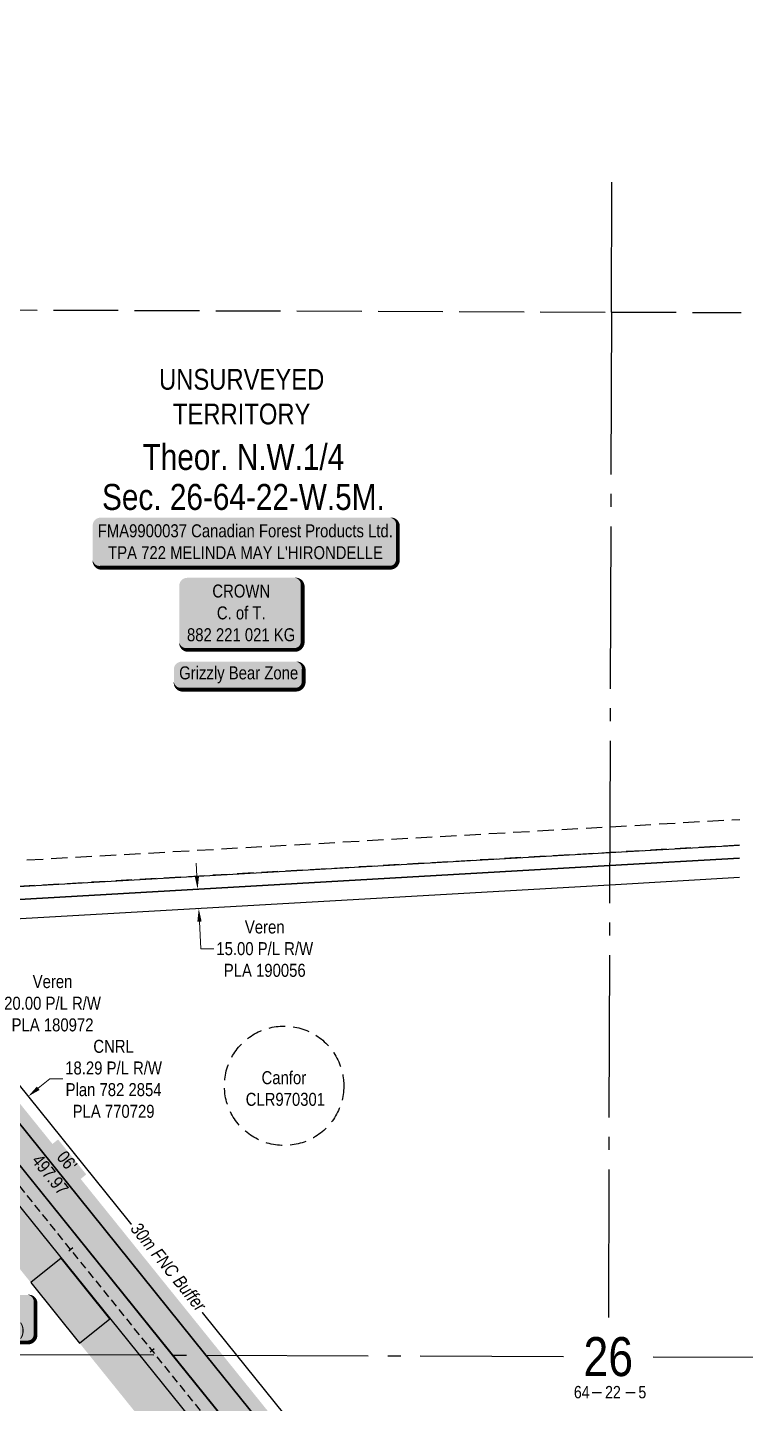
# Model space of a CAD drawing. Extents: x 481557 to 490744, y 6043801 to 6052728.
# Drawn here: x 485665 to 486218, y 6046608 to 6047667 of the extents above; entities that cross this region are included whole.
import ezdxf
from ezdxf.enums import TextEntityAlignment as Align

# ---------------------------------------------------------------- set-up
doc = ezdxf.new("R2010")
doc.units = 0
doc.header["$LTSCALE"] = 5
doc.header["$PDSIZE"] = 5
for name, pattern in [('foc-ACCESSROAD', [3.75, 2.5, -1.25]), ('foc-QUARTERLINE', [33, 25, -3, 2, -3]), ('foc-TIELINE', [1.875, 1.25, -0.625]), ('foc-UNSURVEYED', [12.5, 10, -2.5])]:
    doc.linetypes.add(name, pattern=pattern)
doc.layers.get('Defpoints').update_dxf_attribs({"color": 9})
for name, color, linetype in [('10', 1, 'Continuous'), ('9', 3, 'Continuous'), ('AS-OWNER', 7, 'Continuous'), ('AS-SURFACE IMPACT', 7, 'Continuous'), ('C-AR', 13, 'foc-ACCESSROAD'), ('C-RW', 13, 'Continuous'), ('C-SYMBOL', 7, 'Continuous'), ('F-RW', 190, 'Continuous'), ('F-WS', 190, 'foc-ACCESSROAD'), ('L-BD', 7, 'Continuous'), ('L-QSEC', 8, 'foc-QUARTERLINE'), ('L-SECLBL', 7, 'Continuous'), ('L-UNS-T', 3, 'Continuous'), ('L-USEC', 7, 'foc-UNSURVEYED'), ('P-BUFFER-H 30m', 51, 'Continuous'), ('P-BUFFER-T', 40, 'Continuous'), ('P-PROPOSED', 10, 'Continuous'), ('P-PROPOSED-H', 21, 'Continuous'), ('P-TEMP-BLOCKS', 250, 'Continuous'), ('P-TEMP-H', 41, 'Continuous'), ('P-TEMP_LOG DECK', 46, 'Continuous'), ('T-TIE', 201, 'foc-TIELINE')]:
    doc.layers.add(name, color=color, linetype=linetype)
doc.layers.add('C-AR-T', color=13, linetype='Continuous', lineweight=9)
doc.layers.add('F-RW-T', color=190, linetype='Continuous', lineweight=9)
doc.styles.add('175L', font='ARIALN.TTF', dxfattribs={"height": 20})
doc.styles.add('80', font='ARIALN.TTF', dxfattribs={"height": 10})
doc.styles.add('80CG', font='ARIALN.TTF', dxfattribs={"height": 10})
doc.styles.add('80L', font='ARIALN.TTF', dxfattribs={"height": 10})
doc.styles.add('80LS', font='ARIALNI.TTF', dxfattribs={"height": 10})
doc.styles.add('BOLD', font='ARIALNB.TTF')
doc.styles.add('SIMPLEX', font='ARIALN.TTF')
doc.dimstyles.new('Compass 5 000', dxfattribs={"dimscale": 5, "dimtxt": 9, "dimasz": 2, "dimexe": 0.2, "dimexo": 0.0625, "dimgap": 0.5, "dimtad": 0, "dimtih": 1, "dimtoh": 1, "dimzin": 0, "dimdsep": 46, "dimtxsty": '80CG', "dimcen": 0.1, "dimse1": 1, "dimse2": 1, "dimclrd": 256, "dimclrt": 256, "dimaunit": 1, "dimadec": 4, "dimazin": 0, "dimtfac": 0.06, "dimtofl": 0, "dimtmove": 0, "dimatfit": 1, "dimfxl": 0.2, "dimtolj": 1, "dimtzin": 0, "dimlwd": -1, "dimarcsym": 0})

# ---------------------------------------------------------------- blocks, each defined once
blk = doc.blocks.new('L-SECLBL')
at = {"layer": '9', "color": 7}
for p, q in [((-5.1, -27.8), (-12.3, -27.8)), ((20.7, -27.8), (13.5, -27.8))]:
    blk.add_line(p, q, dxfattribs=at)
at = {"layer": '10', "color": 2, "style": 'SIMPLEX'}
blk.add_attdef('SEC', text='', height=30, dxfattribs=at).set_placement((0, 0), align=Align.MIDDLE)
at = {"layer": '10', "color": 5, "style": '80L'}
blk.add_attdef('TWP', text='', height=9.5, dxfattribs=at).set_placement((-14.4, -27.4), align=Align.MIDDLE_RIGHT)
blk.add_attdef('RGE', text='', height=9.5, dxfattribs=at).set_placement((3.6, -27.4), align=Align.MIDDLE_CENTER)
blk.add_attdef('MER', text='', height=9.5, dxfattribs=at).set_placement((23.2, -27.4), align=Align.MIDDLE_LEFT)
blk = doc.blocks.new('*U75')
h = blk.add_hatch(color=255)
edge = h.paths.add_edge_path()
edge.add_line((-111.5, -20), (111.5, -20))
edge.add_arc((111.5, -14), 6, 270, 360)
edge.add_line((117.5, -14), (117.5, 12.5))
edge.add_arc((111.5, 12.5), 6, 0, 90)
edge.add_line((111.5, 18.5), (-111.5, 18.5))
edge.add_arc((-111.5, 12.5), 6, 90, 180)
edge.add_line((-117.5, 12.5), (-117.5, -14))
edge.add_arc((-111.5, -14), 6, 180, 270)
at = {"color": 44, "flags": 128}
blk.add_lwpolyline([(-111.5, -20, 3, 3, 0), (111.5, -20, 3, 3, 0.414214), (117.5, -14, 3, 3, 0), (117.5, 12.5, 3, 0, 0.414214), (111.5, 18.5, 0, 0, 0), (-111.5, 18.5, 0, 0, 0.414214), (-117.5, 12.5, 0, 0, 0), (-117.5, -14, 0, 3, 0.414214)], format="xyseb", close=True, dxfattribs=at)
at = {"color": 44, "style": '80'}
blk.add_attdef('ENTER_TEXT_001', (-36, -5), '', height=10, dxfattribs=at)
blk = doc.blocks.new('*U37')
h = blk.add_hatch(color=255)
edge = h.paths.add_edge_path()
edge.add_line((-41.5, -28.5), (41.5, -28.5))
edge.add_arc((41.5, -22.5), 6, 270, 360)
edge.add_line((47.5, -22.5), (47.5, 21))
edge.add_arc((41.5, 21), 6, 0, 90)
edge.add_line((41.5, 27), (-41.5, 27))
edge.add_arc((-41.5, 21), 6, 90, 180)
edge.add_line((-47.5, 21), (-47.5, -22.5))
edge.add_arc((-41.5, -22.5), 6, 180, 270)
at = {"color": 14, "flags": 128}
blk.add_lwpolyline([(-41.5, -28.5, 3, 3, 0), (41.5, -28.5, 3, 3, 0.414214), (47.5, -22.5, 3, 3, 0), (47.5, 21, 3, 0, 0.414214), (41.5, 27, 0, 0, 0), (-41.5, 27, 0, 0, 0.414214), (-47.5, 21, 0, 0, 0), (-47.5, -22.5, 0, 3, 0.414214)], format="xyseb", close=True, dxfattribs=at)
at = {"color": 14, "style": '80'}
blk.add_attdef('ENTER_TEXT_001', (-26.8, -4.9), '', height=10, dxfattribs=at)
blk = doc.blocks.new('*D61')
at = {"layer": 'C-AR-T', "transparency": 16777216}
for p, q in [((485612.2, 6046897.4), (485635.2, 6046915.9)), ((485635.2, 6046915.9), (485645.2, 6046915.9)), ((485581, 6046872.2), (485573.2, 6046865.9))]:
    blk.add_line(p, q, dxfattribs=at)
for points in [[(485611.2, 6046898.7), (485613.3, 6046896.1), (485604.4, 6046891.1)], [(485579.9, 6046873.5), (485582, 6046870.9), (485588.8, 6046878.5)]]:
    blk.add_solid(points, dxfattribs=at)
at = {"layer": 'Defpoints', "color": 0, "transparency": 16777216}
for p in [(485441.6, 6047093.1), (485425.9, 6047080.4), (485588.8, 6046878.5)]:
    blk.add_point(p, dxfattribs=at)
at = {"layer": 'C-AR-T', "transparency": 16777216, "insert": (485684.7, 6046915.9), "char_height": 10, "attachment_point": 5, "style": '80CG'}
blk.add_mtext('\\A1;Veren\\P20.00 P/L R/W\\PPLA 180972', dxfattribs=at)
blk = doc.blocks.new('*D68')
at = {"layer": 'Defpoints', "color": 0, "transparency": 16777216}
for p in [(485481.3, 6047072.9), (485467.1, 6047061.4), (485665.9, 6046844.2)]:
    blk.add_point(p, dxfattribs=at)
at = {"layer": 'F-RW-T', "transparency": 16777216}
for p, q in [((485673.7, 6046850.5), (485682.6, 6046857.7)), ((485682.6, 6046857.7), (485692.6, 6046857.7)), ((485643.9, 6046826.4), (485636.1, 6046820.2))]:
    blk.add_line(p, q, dxfattribs=at)
for points in [[(485672.6, 6046851.8), (485674.7, 6046849.2), (485665.9, 6046844.2)], [(485642.8, 6046827.7), (485644.9, 6046825.1), (485651.6, 6046832.7)]]:
    blk.add_solid(points, dxfattribs=at)
at = {"layer": 'F-RW-T', "transparency": 16777216, "insert": (485731.7, 6046857.7), "char_height": 10, "attachment_point": 5, "style": '80CG'}
blk.add_mtext('\\A1;CNRL\\P18.29 P/L R/W\\PPlan 782 2854\\PPLA 770729', dxfattribs=at)
blk = doc.blocks.new('*D74')
at = {"layer": 'C-AR-T', "transparency": 16777216}
for p, q in [((485795.8, 6047013.7), (485795.3, 6047023.7)), ((485797.8, 6046978.8), (485799, 6046957.9)), ((485799, 6046957.9), (485809, 6046957.9))]:
    blk.add_line(p, q, dxfattribs=at)
for points in [[(485797.5, 6047013.8), (485794.2, 6047013.6), (485796.4, 6047003.7)], [(485799.5, 6046978.9), (485796.2, 6046978.7), (485797.3, 6046988.8)]]:
    blk.add_solid(points, dxfattribs=at)
at = {"layer": 'Defpoints', "color": 0, "transparency": 16777216}
for p in [(485796.3, 6047003.7), (485797.1, 6046988.7), (485797.3, 6046988.8)]:
    blk.add_point(p, dxfattribs=at)
at = {"layer": 'C-AR-T', "transparency": 16777216, "insert": (485848.1, 6046957.9), "char_height": 10, "attachment_point": 5, "style": '80CG'}
blk.add_mtext('\\A1;Veren\\P15.00 P/L R/W\\PPLA 190056', dxfattribs=at)
blk = doc.blocks.new('*U87')
h = blk.add_hatch(color=191)
edge = h.paths.add_edge_path()
edge.add_line((-24, -18.2), (24, -18.2))
edge.add_arc((24, -12.2), 6, 270, 360)
edge.add_line((30, -12.2), (30, 12.5))
edge.add_arc((24, 12.5), 6, 0, 90)
edge.add_line((24, 18.5), (-24, 18.5))
edge.add_arc((-24, 12.5), 6, 90, 180)
edge.add_line((-30, 12.5), (-30, -12.2))
edge.add_arc((-24, -12.2), 6, 180, 270)
at = {"color": 250, "flags": 128}
blk.add_lwpolyline([(-24, -18.2, 3, 3, 0), (24, -18.2, 3, 3, 0.414214), (30, -12.2, 3, 3, 0), (30, 12.5, 3, 0, 0.414214), (24, 18.5, 0, 0, 0), (-24, 18.5, 0, 0, 0.414214), (-30, 12.5, 0, 0, 0), (-30, -12.2, 0, 3, 0.414214)], format="xyseb", close=True, dxfattribs=at)
at = {"flags": 128}
blk.add_lwpolyline([(-19.7, 12.4, 0, 7.5, 0), (0, 0, 0, 0, 0)], format="xyseb", dxfattribs=at)
at = {"color": 250}
for tag, p, height, style in [('TEMP_AREA_W1_001', (-9.2, 2.2), 12, 'BOLD'), ('ENTER_TEXT_001', (-30.7, -12.5), 9, '80')]:
    blk.add_attdef(tag, p, '', height=height, dxfattribs=dict(at, style=style))
blk = doc.blocks.new('*U175')
h = blk.add_hatch(color=255)
edge = h.paths.add_edge_path()
edge.add_line((-44, -11.5), (44, -11.5))
edge.add_arc((44, -5.5), 6, 270, 360)
edge.add_line((50, -5.5), (50, 4))
edge.add_arc((44, 4), 6, 0, 90)
edge.add_line((44, 10), (-44, 10))
edge.add_arc((-44, 4), 6, 90, 180)
edge.add_line((-50, 4), (-50, -5.5))
edge.add_arc((-44, -5.5), 6, 180, 270)
at = {"color": 131, "flags": 128}
blk.add_lwpolyline([(-44, -11.5, 3, 3, 0), (44, -11.5, 3, 3, 0.414214), (50, -5.5, 3, 3, 0), (50, 4, 3, 0, 0.414214), (44, 10, 0, 0, 0), (-44, 10, 0, 0, 0.414214), (-50, 4, 0, 0, 0), (-50, -5.5, 0, 3, 0.414214)], format="xyseb", close=True, dxfattribs=at)
at = {"color": 131, "style": '80'}
blk.add_attdef('ENTER_TEXT_001', (-36, -5), '', height=10, dxfattribs=at)

msp = doc.modelspace()

# ---------------------------------------------------------------- hatches: boundary and pattern name
at = {"layer": 'P-BUFFER-H 30m'}
h = msp.add_hatch(color=256, dxfattribs=at)
h.dxf.hatch_style = 1
edge = h.paths.add_edge_path()
edge.add_line((484340.381, 6048613.97), (484003.208, 6048912.075))
edge.add_line((484003.208, 6048912.075), (483912.878, 6049036.152))
edge.add_arc((483888.624, 6049018.495), 30, 36.05524, 126.05524)
edge.add_line((483870.967, 6049042.749), (483823.881, 6049008.469))
edge.add_line((483823.881, 6049008.469), (483769.927, 6049082.579))
edge.add_arc((483745.674, 6049064.922), 30, 36.05524, 74.636786)
edge.add_arc((483723.651, 6049095.172), 30, 357.473695, 396.05524)
edge.add_line((483747.905, 6049112.829), (483721.023, 6049149.754))
edge.add_arc((483696.77, 6049132.097), 30, 36.05524, 90.111212)
edge.add_line((483696.711, 6049162.097), (483696.751, 6049173.225))
edge.add_arc((483666.751, 6049173.33), 30, 359.797904, 396.05524)
edge.add_line((483691.004, 6049190.987), (483344.157, 6049667.416))
edge.add_arc((483319.903, 6049649.759), 30, 36.05524, 50.961766)
edge.add_line((483338.798, 6049673.061), (483192.043, 6049792.063))
edge.add_line((483192.043, 6049792.063), (483068.853, 6049891.956))
edge.add_line((483068.853, 6049891.956), (483068.906, 6049973.808))
edge.add_arc((483038.906, 6049973.827), 30, 359.962988, 377.004049)
edge.add_line((483067.595, 6049982.6), (483024.782, 6050122.599))
edge.add_arc((482996.093, 6050113.826), 30, 17.004049, 69.763828)
edge.add_line((483006.47, 6050141.974), (483015.33, 6050158.643))
edge.add_arc((482988.84, 6050172.723), 30, 332.008161, 353.661808)
edge.add_line((483018.656, 6050169.411), (483037.528, 6050339.308))
edge.add_line((483037.528, 6050339.308), (483126.42, 6050329.434))
edge.add_arc((483129.732, 6050359.251), 30, 263.661808, 353.661808)
edge.add_line((483159.548, 6050355.939), (483161.755, 6050375.806))
edge.add_arc((483131.939, 6050379.118), 30, 353.661808, 443.661808)
edge.add_line((483135.25, 6050408.934), (482996.674, 6050424.327))
edge.add_arc((482993.362, 6050394.51), 30, 83.661808, 173.661808)
edge.add_line((482963.546, 6050397.822), (482954.388, 6050315.372))
edge.add_line((482954.388, 6050315.372), (482908.511, 6050113.203))
edge.add_arc((482937.767, 6050106.564), 30, 167.214757, 257.214757)
edge.add_line((482931.128, 6050077.308), (482956.766, 6050071.49))
edge.add_line((482956.766, 6050071.49), (482988.912, 6049966.37))
edge.add_line((482988.912, 6049966.37), (482988.848, 6049868.165))
edge.add_arc((483018.848, 6049868.146), 30, 179.962988, 230.961766)
edge.add_line((482999.953, 6049844.844), (483141.663, 6049729.933))
edge.add_line((483141.663, 6049729.933), (483283.338, 6049615.05))
edge.add_line((483283.338, 6049615.05), (483642.378, 6049121.874))
edge.add_arc((483666.632, 6049139.531), 30, 216.05524, 270.111212)
edge.add_line((483666.69, 6049109.531), (483666.651, 6049098.403))
edge.add_arc((483696.65, 6049098.298), 30, 179.797904, 217.303869)
edge.add_line((483672.787, 6049080.116), (483675.185, 6049076.97))
edge.add_arc((483699.048, 6049095.151), 30, 217.303869, 254.249544)
edge.add_arc((483720.878, 6049065.019), 30, 177.595482, 216.05524)
edge.add_line((483696.624, 6049047.362), (483762.131, 6048957.382))
edge.add_line((483762.131, 6048957.382), (483689.322, 6048904.388))
edge.add_arc((483706.976, 6048880.133), 30, 126.048728, 216.048728)
edge.add_line((483682.721, 6048862.478), (483688.606, 6048854.393))
edge.add_arc((483712.861, 6048872.048), 30, 216.048728, 306.048728)
edge.add_line((483730.515, 6048847.792), (483811.244, 6048906.55))
edge.add_arc((483793.59, 6048930.806), 30, 306.048728, 312.387022)
edge.add_arc((483812.889, 6048938.633), 30, 271.76727, 306.05524)
edge.add_line((483830.546, 6048914.379), (483877.632, 6048948.659))
edge.add_line((483877.632, 6048948.659), (483941.753, 6048860.583))
edge.add_arc((483966.007, 6048878.24), 30, 216.05524, 228.519101)
edge.add_line((483946.136, 6048855.765), (484284.245, 6048556.832))
edge.add_line((484284.245, 6048556.832), (485176.199, 6047451.079))
edge.add_line((485176.199, 6047451.079), (485115.331, 6047401.981))
edge.add_arc((485134.167, 6047378.631), 30, 128.89134, 162.898988)
edge.add_arc((485121.912, 6047362.344), 30, 123.182874, 128.14601)
edge.add_line((485103.382, 6047385.938), (485024.739, 6047324.171))
edge.add_arc((485043.269, 6047300.578), 30, 128.14601, 218.14601)
edge.add_line((485019.675, 6047282.048), (485025.852, 6047274.183))
edge.add_arc((485049.445, 6047292.713), 30, 218.14601, 308.14601)
edge.add_line((485067.975, 6047269.12), (485138.977, 6047324.885))
edge.add_line((485138.977, 6047324.885), (485407.647, 6046991.815))
edge.add_arc((485430.997, 6047010.651), 30, 218.89134, 247.615614)
edge.add_line((485419.573, 6046982.911), (485422.084, 6046981.877))
edge.add_line((485422.084, 6046981.877), (485493.919, 6046892.816))
edge.add_arc((485517.27, 6046911.651), 30, 218.889225, 255.640835)
edge.add_line((485509.83, 6046882.588), (485524.425, 6046878.852))
edge.add_line((485524.425, 6046878.852), (486832.586, 6045257.03))
edge.add_line((486832.586, 6045257.03), (487266.202, 6044719.512))
edge.add_line((487266.202, 6044719.512), (487219.98, 6044719.388))
edge.add_arc((487220.061, 6044689.388), 30, 90.15427, 180.15427)
edge.add_line((487190.061, 6044689.307), (487190.088, 6044679.312))
edge.add_arc((487220.088, 6044679.393), 30, 180.15427, 270.15427)
edge.add_line((487220.168, 6044649.393), (487324.124, 6044649.673))
edge.add_arc((487324.044, 6044679.673), 30, 270.15427, 270.616912)
edge.add_arc((487340.88, 6044674.721), 30, 236.602714, 270.15427)
edge.add_line((487340.961, 6044644.721), (487521.159, 6044645.206))
edge.add_arc((487521.079, 6044675.206), 30, 270.15427, 360.15427)
edge.add_line((487551.078, 6044675.287), (487551.025, 6044695.276))
edge.add_arc((487521.025, 6044695.196), 30, 0.15427, 90.15427)
edge.add_line((487520.944, 6044725.195), (487364.729, 6044724.775))
edge.add_line((487364.729, 6044724.775), (486894.845, 6045307.251))
edge.add_line((486894.845, 6045307.251), (485576.26, 6046941.996))
edge.add_arc((485552.909, 6046923.162), 30, 38.889638, 75.640835)
edge.add_line((485560.349, 6046952.224), (485545.755, 6046955.96))
edge.add_line((485545.755, 6046955.96), (485476.308, 6047042.059))
edge.add_arc((485452.958, 6047023.225), 30, 38.889225, 67.615614)
edge.add_line((485464.382, 6047050.964), (485461.869, 6047051.999))
edge.add_line((485461.869, 6047051.999), (485204.461, 6047371.107))
edge.add_line((485204.461, 6047371.107), (485265.329, 6047420.206))
edge.add_arc((485246.493, 6047443.556), 30, 308.89134, 398.89134)
edge.add_line((485269.843, 6047462.392), (484486.955, 6048432.936))
edge.add_line((484486.955, 6048432.936), (484492.388, 6048439.076))
edge.add_arc((484469.921, 6048458.956), 30, 318.496338, 408.424467)
edge.add_line((484489.829, 6048481.398), (484342.29, 6048612.277))
edge.add_line((484342.29, 6048612.277), (484340.381, 6048613.97))
at = {"layer": 'P-PROPOSED-H'}
h = msp.add_hatch(color=256, dxfattribs=at)
h.dxf.hatch_style = 1
h.paths.add_polyline_path([(483720.878, 6049065.019), (483812.889, 6048938.633), (483884.229, 6048990.57), (483966.007, 6048878.24), (484306.009, 6048577.634), (485218.384, 6047446.565), (485134.167, 6047378.631), (485430.997, 6047010.651), (485440.612, 6047006.691), (485517.27, 6046911.651), (485541.519, 6046905.443), (486855.937, 6045275.864), (487340.88, 6044674.721), (487521.079, 6044675.206), (487521.025, 6044695.196), (487350.416, 6044694.736), (486871.495, 6045288.415), (485552.909, 6046923.162), (485528.66, 6046929.369), (485452.958, 6047023.225), (485443.342, 6047027.185), (485162.276, 6047375.622), (485246.493, 6047443.556), (484320.51, 6048591.495), (483980.883, 6048891.77), (483888.624, 6049018.495), (483817.284, 6048966.559), (483745.674, 6049064.922)])
at = {"layer": 'P-TEMP-H'}
h = msp.add_hatch(color=256, dxfattribs=at)
h.dxf.hatch_style = 1
h.paths.add_polyline_path([(485728.922, 6046673.002), (485691.276, 6046719.681), (485667.936, 6046700.858), (485705.582, 6046654.179)])

# ---------------------------------------------------------------- linework, layer by layer
at = {"layer": 'C-AR', "flags": 128}
for points in [[(484383.764, 6046948.84), (484483.734, 6046953.746), (484722.857, 6046965.48), (485288.812, 6047002.033), (485318.978, 6047003.981), (485461.019, 6047013.096), (485479.192, 6047014.329), (485503.809, 6047015.918), (485526.133, 6047017.36), (485538.34, 6047018.149), (485393.362, 6047197.808), (485319.88, 6047288.874), (485289.839, 6047326.104), (485188.828, 6047451.277), (485175.347, 6047467.983), (485160.469, 6047486.417), (484564.638, 6048224.803), (484538.413, 6048257.685), (484488.312, 6048319.796), (484293.806, 6048560.923), (484124.589, 6048626.449), (483805.539, 6049064.587), (483830.323, 6049064.504), (484137.333, 6048642.696), (484306.009, 6048577.634), (484563.886, 6048257.586), (484580.205, 6048237.364), (485289.939, 6047357.825), (485319.981, 6047320.581), (485562.7, 6047019.67), (485592.782, 6047021.665), (485633.013, 6047024.264), (485652.719, 6047025.537), (485792.328, 6047033.482), (486113.878, 6047051.796), (486213.843, 6047057.488)], [(486213.784, 6047037.662), (486113.819, 6047031.941), (485653.936, 6047005.571), (485553.714, 6046999.097), (485541.507, 6046998.309), (485519.161, 6046996.865), (485494.751, 6046995.289), (485476.319, 6046994.093), (485318.915, 6046983.932), (485288.749, 6046981.984), (484776.221, 6046948.88), (484761.25, 6046947.914), (484723.992, 6046945.509), (484483.668, 6046933.715), (484383.698, 6046928.809)]]:
    msp.add_lwpolyline(points, dxfattribs=at)
at = {"layer": 'C-RW', "flags": 128}
for points in [[(484833.716, 6047429.441), (485032.482, 6047451.869), (485050.865, 6047453.948), (485070.728, 6047456.19), (485142.205, 6047464.259), (485152.587, 6047451.45), (485152.587, 6047451.45), (485289.845, 6047281.284), (485319.738, 6047244.108), (485503.903, 6047015.906), (485506.501, 6047012.685), (485519.161, 6046996.865), (485521.75, 6046993.579), (485526.812, 6046987.379), (485546.476, 6046963), (485555.83, 6046951.328), (485568.288, 6046935.958), (485802.83, 6046645.059), (486111.665, 6046262.286), (486445.186, 6045848.788)], [(486395.099, 6045879.024), (486111.423, 6046230.794), (485865.39, 6046535.736), (485777.063, 6046645.151), (485552.909, 6046923.162), (485540.371, 6046938.815), (485530.959, 6046950.484), (485502.445, 6046985.802), (485494.784, 6046995.291), (485479.402, 6047014.342), (485458.901, 6047039.735), (485319.638, 6047212.49), (485289.597, 6047249.737), (485133.827, 6047442.869), (485073.177, 6047435.996), (485053.313, 6047433.754), (484838.552, 6047409.869)], [(486213.709, 6047012.632), (486113.744, 6047006.9), (485655.51, 6046980.625), (485586.658, 6046976.177), (485570.12, 6046962.849), (485555.83, 6046951.328), (485540.371, 6046938.815), (485528.66, 6046929.369), (485483.888, 6046984.573), (485476.32, 6046994.06), (485461.021, 6047013.002), (485447.232, 6047030.323), (485458.901, 6047039.735), (485479.402, 6047014.342), (485494.784, 6046995.291), (485502.445, 6046985.802), (485530.959, 6046950.484), (485546.476, 6046963), (485560.656, 6046974.477), (485580.942, 6046990.842), (485654.597, 6046995.599), (486113.789, 6047021.93), (486213.754, 6047027.66)]]:
    msp.add_lwpolyline(points, dxfattribs=at)
at = {"layer": 'F-RW', "flags": 128}
for points in [[(486445.186, 6045848.788), (486111.665, 6046262.286), (485802.83, 6046645.059), (485568.288, 6046935.958), (485555.83, 6046951.328), (485546.476, 6046963), (485526.812, 6046987.379), (485521.75, 6046993.579), (485519.161, 6046996.865), (485506.352, 6047012.652), (485503.754, 6047015.873), (485319.738, 6047244.108), (485289.697, 6047281.251), (485152.439, 6047451.417), (485142.055, 6047464.225), (485127.174, 6047482.662), (485058.254, 6047568.205), (484501.979, 6048257.818)], [(486213.754, 6047027.659), (486113.789, 6047021.93), (485654.597, 6046995.599), (485580.942, 6046990.842), (485549.15, 6046988.742), (485541.382, 6046998.341), (485526.045, 6047017.354), (485319.83, 6047273.026), (485289.789, 6047310.256), (485175.993, 6047451.331), (485163.612, 6047466.681), (485148.701, 6047485.093), (484525.534, 6048257.732)], [(484525.534, 6048257.732), (485148.701, 6047485.093), (485163.612, 6047466.681), (485175.993, 6047451.331), (485289.789, 6047310.256), (485319.83, 6047273.027), (485526.045, 6047017.354), (485549.15, 6046988.742), (485560.656, 6046974.477), (485570.053, 6046962.795), (485582.432, 6046947.593), (485826.395, 6046644.976), (486111.604, 6046291.291), (486468.672, 6045848.704)], [(484564.638, 6048224.803), (485160.469, 6047486.417), (485175.347, 6047467.983), (485188.828, 6047451.277), (485289.839, 6047326.104), (485319.881, 6047288.874), (485393.362, 6047197.808), (485538.34, 6047018.149), (485540.983, 6047014.873), (485553.714, 6046999.097), (485653.936, 6047005.571), (486113.819, 6047031.941), (486213.784, 6047037.658)]]:
    msp.add_lwpolyline(points, dxfattribs=at)
at = {"layer": 'F-WS', "flags": 128}
msp.add_lwpolyline([(485908.955, 6046853.703), (485908.973, 6046852.099), (485908.934, 6046850.496), (485908.84, 6046848.895), (485908.69, 6046847.298), (485908.484, 6046845.707), (485908.223, 6046844.124), (485907.907, 6046842.551), (485907.535, 6046840.99), (485907.11, 6046839.444), (485906.632, 6046837.913), (485906.1, 6046836.4), (485905.515, 6046834.906), (485904.879, 6046833.433), (485904.191, 6046831.984), (485903.454, 6046830.559), (485902.667, 6046829.161), (485901.832, 6046827.792), (485900.95, 6046826.452), (485900.021, 6046825.144), (485899.047, 6046823.869), (485898.03, 6046822.629), (485896.97, 6046821.425), (485895.868, 6046820.259), (485894.727, 6046819.133), (485893.546, 6046818.046), (485892.329, 6046817.001), (485891.076, 6046816), (485889.789, 6046815.043), (485888.469, 6046814.131), (485887.118, 6046813.266), (485885.738, 6046812.449), (485884.33, 6046811.68), (485882.895, 6046810.961), (485881.438, 6046810.293), (485879.957, 6046809.676), (485878.456, 6046809.11), (485876.935, 6046808.598), (485875.398, 6046808.139), (485873.846, 6046807.733), (485872.281, 6046807.383), (485870.704, 6046807.087), (485869.119, 6046806.847), (485867.525, 6046806.661), (485865.926, 6046806.532), (485864.324, 6046806.458), (485862.72, 6046806.441), (485861.116, 6046806.479), (485859.515, 6046806.573), (485857.918, 6046806.723), (485856.327, 6046806.929), (485854.744, 6046807.19), (485853.172, 6046807.506), (485851.611, 6046807.877), (485850.064, 6046808.303), (485848.533, 6046808.781), (485847.02, 6046809.314), (485845.526, 6046809.898), (485844.054, 6046810.534), (485842.604, 6046811.221), (485841.179, 6046811.959), (485839.782, 6046812.745), (485838.412, 6046813.581), (485837.072, 6046814.463), (485835.764, 6046815.392), (485834.489, 6046816.365), (485833.249, 6046817.383), (485832.046, 6046818.443), (485830.879, 6046819.544), (485829.753, 6046820.686), (485828.666, 6046821.866), (485827.622, 6046823.084), (485826.62, 6046824.337), (485825.663, 6046825.624), (485824.751, 6046826.944), (485823.887, 6046828.295), (485823.069, 6046829.676), (485822.301, 6046831.084), (485821.581, 6046832.517), (485820.913, 6046833.975), (485820.296, 6046835.456), (485819.731, 6046836.958), (485819.218, 6046838.478), (485818.759, 6046840.014), (485818.354, 6046841.566), (485818.003, 6046843.132), (485817.707, 6046844.708), (485817.467, 6046846.294), (485817.281, 6046847.888), (485817.078, 6046851.089), (485817.061, 6046852.693), (485817.099, 6046854.297), (485817.193, 6046855.898), (485817.343, 6046857.495), (485817.549, 6046859.086), (485817.81, 6046860.669), (485818.127, 6046862.241), (485818.498, 6046863.802), (485818.923, 6046865.349), (485819.402, 6046866.88), (485819.933, 6046868.393), (485820.518, 6046869.887), (485821.154, 6046871.36), (485821.842, 6046872.809), (485822.579, 6046874.233), (485823.366, 6046875.632), (485824.201, 6046877.001), (485825.083, 6046878.34), (485826.012, 6046879.648), (485826.986, 6046880.923), (485828.003, 6046882.163), (485829.063, 6046883.368), (485830.165, 6046884.534), (485831.307, 6046885.661), (485832.487, 6046886.747), (485833.704, 6046887.792), (485834.957, 6046888.793), (485836.245, 6046889.75), (485837.565, 6046890.661), (485838.915, 6046891.527), (485840.296, 6046892.343), (485841.704, 6046893.112), (485843.137, 6046893.831), (485844.596, 6046894.5), (485846.076, 6046895.117), (485847.578, 6046895.683), (485849.098, 6046896.195), (485850.635, 6046896.654), (485852.187, 6046897.059), (485853.752, 6046897.41), (485855.329, 6046897.706), (485856.915, 6046897.946), (485858.508, 6046898.132), (485860.107, 6046898.261), (485861.709, 6046898.334), (485863.313, 6046898.352), (485864.917, 6046898.314), (485866.519, 6046898.22), (485868.116, 6046898.07), (485869.706, 6046897.864), (485871.289, 6046897.602), (485872.862, 6046897.287), (485874.422, 6046896.916), (485875.969, 6046896.49), (485877.5, 6046896.012), (485879.013, 6046895.479), (485880.507, 6046894.895), (485881.98, 6046894.258), (485883.429, 6046893.571), (485884.853, 6046892.834), (485886.252, 6046892.047), (485887.621, 6046891.212), (485888.961, 6046890.329), (485890.269, 6046889.401), (485891.544, 6046888.427), (485892.784, 6046887.41), (485893.988, 6046886.35), (485895.154, 6046885.248), (485896.281, 6046884.107), (485897.367, 6046882.926), (485898.412, 6046881.709), (485899.413, 6046880.456), (485900.37, 6046879.168), (485901.282, 6046877.849), (485902.147, 6046876.498), (485902.964, 6046875.117), (485903.733, 6046873.71), (485904.452, 6046872.275), (485905.12, 6046870.817), (485905.738, 6046869.337), (485906.303, 6046867.835), (485906.815, 6046866.315), (485907.274, 6046864.778), (485907.679, 6046863.226), (485908.03, 6046861.661), (485908.326, 6046860.084), (485908.567, 6046858.499), (485908.752, 6046856.905), (485908.955, 6046853.703)], close=True, dxfattribs=at)
at = {"layer": 'L-QSEC'}
for p, q in [((486115.063, 6047447.99), (486115.374, 6047547.937)), ((486115.063, 6047447.99), (486112.748, 6046673.942)), ((485307.794, 6046646.819), (486078.054, 6046644.081)), ((486147.299, 6046643.835), (486917.522, 6046641.096))]:
    msp.add_line(p, q, dxfattribs=at)
at = {"layer": 'L-USEC'}
for p, q in [((485310.34, 6047450.845), (486115.063, 6047447.99)), ((486115.063, 6047447.99), (486215.01, 6047447.635))]:
    msp.add_line(p, q, dxfattribs=at)
at = {"layer": 'P-TEMP_LOG DECK', "flags": 128}
msp.add_lwpolyline([(485728.922, 6046673.002), (485691.276, 6046719.681), (485667.936, 6046700.858), (485705.582, 6046654.179)], close=True, dxfattribs=at)
at = {"layer": 'T-TIE'}
for p, q in [((485700.281, 6046727.613), (485697.169, 6046725.103)), ((485763.024, 6046649.813), (485759.912, 6046647.304))]:
    msp.add_line(p, q, dxfattribs=at)

# ---------------------------------------------------------------- block references
at = {"layer": 'AS-OWNER'}
ref = msp.add_blockref('*U37', (485829.804, 6047216.439), dxfattribs=dict(at, xscale=0.999478940000002, yscale=0.999478940000002, zscale=0.999478940000002))
ref.add_attrib('ENTER_TEXT_001', 'CROWN', (485807.756, 6047228.273), dxfattribs={"layer": '0', "color": 14, "height": 9.9948, "style": '80'})
ref.add_attrib('ENTER_TEXT_002', 'C. of T.', (485811.25, 6047211.438), dxfattribs={"layer": '0', "color": 14, "height": 9.9948, "style": '80'})
ref.add_attrib('ENTER_TEXT_003', '882 221 021 KG', (485788.22, 6047194.603), dxfattribs={"layer": '0', "color": 14, "height": 9.99479, "style": '80'})
at = {"layer": 'AS-SURFACE IMPACT'}
ref = msp.add_blockref('*U75', (485833.123, 6047271.213), dxfattribs=at)
ref.add_attrib('ENTER_TEXT_001', 'FMA9900037 Canadian Forest Products Ltd.', (485719.456, 6047274.631), dxfattribs={"layer": '0', "color": 44, "height": 10, "style": '80'})
ref.add_attrib('ENTER_TEXT_002', "TPA 722 MELINDA MAY L'HIRONDELLE", (485727.471, 6047257.787), dxfattribs={"layer": '0', "color": 44, "height": 10, "style": '80'})
at = {"layer": 'L-SECLBL', "xscale": 0.9994680000000036, "yscale": 0.9994680000000036, "zscale": 0.9994680000000036}
msp.add_blockref('L-SECLBL', (486112.658, 6046643.958), dxfattribs=at).add_auto_attribs({'SEC': '26', 'TWP': '64', 'RGE': '22', 'MER': '5'})
at = {"layer": 'P-TEMP-BLOCKS', "xscale": 0.9994680000000036, "yscale": 0.9994680000000036, "zscale": 0.9994680000000036}
msp.add_blockref('*U87', (485641.613, 6046672.986), dxfattribs=at).add_auto_attribs({'TEMP_AREA_W1_001': 'LD6', 'ENTER_TEXT_001': '(30.0x60.0)'})
at = {"layer": 'P-TEMP-H'}
ref = msp.add_blockref('*U175', (485828.108, 6047168.886), dxfattribs=at)
ref.add_attrib('ENTER_TEXT_001', 'Grizzly Bear Zone', (485782.198, 6047165.267), dxfattribs={"layer": '0', "color": 131, "height": 10, "style": '80'})

# ---------------------------------------------------------------- texts
at = {"layer": 'C-SYMBOL', "color": 3, "insert": (485831.677, 6047346.458), "char_height": 20, "width": 215.98445, "attachment_point": 2, "line_spacing_factor": 0.922857, "style": '175L'}
msp.add_mtext('Theor. N.W.1/4 \\PSec. 26-64-22-W.5M.', dxfattribs=at)
at = {"layer": 'F-WS', "insert": (485833.114, 6046863.638), "char_height": 9.99468, "width": 59.07947, "attachment_point": 1, "style": '80L'}
msp.add_mtext('\\pi12.554;Canfor\\P\\pi0.32268;CLR970301', dxfattribs=at)
at = {"layer": 'L-BD', "insert": (485699.797, 6046797.633), "char_height": 9.9947, "width": 34.57694, "attachment_point": 2, "rotation": 308.8853, "style": '80L', "bg_fill": 1, "box_fill_scale": 1, "bg_fill_color": 51, "bg_fill_transparency": 0}
msp.add_mtext("06' 497.97", dxfattribs=at)
at = {"layer": 'L-UNS-T', "color": 3, "insert": (485830.342, 6047382.778), "char_height": 16, "attachment_point": 5, "style": '80L'}
msp.add_mtext_dynamic_manual_height_columns('UNSURVEYED TERRITORY', width=126.5475, gutter_width=47.55, heights=[0], dxfattribs=at)

# ---------------------------------------------------------------- dimensions: what is measured, and where the dimension line sits
at = {"layer": 'C-AR-T', "color": 6}
for base, p1, p2, angle, text, picture, middle in [((485588.761, 6046878.465), (485441.568, 6047093.051), (485425.898, 6047080.415), 218.884384, 'Veren\\P20.00 P/L R/W\\PPLA 180972', '*D61', (485684.72, 6046915.899)), ((485797.255, 6046988.753), (485796.269, 6047003.723), (485797.128, 6046988.746), 273.281748, 'Veren\\P15.00 P/L R/W\\PPLA 190056', '*D74', (485848.113, 6046957.858))]:
    dim = msp.add_linear_dim(base=base, p1=p1, p2=p2, angle=angle, text=text, dimstyle='Compass 5 000', dxfattribs=at)
    dim.commit()
    dim.dimension.update_dxf_attribs({"geometry": picture, "text_midpoint": middle, "dimtype": 161})
at = {"layer": 'F-RW-T', "color": 6}
dim = msp.add_linear_dim(base=(485665.868, 6046844.188), p1=(485467.094, 6047061.418), p2=(485481.319, 6047072.897), angle=38.900795, text='CNRL\\P18.29 P/L R/W\\PPlan 782 2854\\PPLA 770729', dimstyle='Compass 5 000', dxfattribs=at)
dim.commit()
dim.dimension.update_dxf_attribs({"geometry": '*D68', "text_midpoint": (485731.68, 6046857.685), "dimtype": 161})

# ---------------------------------------------------------------- next in the draw order: texts
at = {"layer": 'P-BUFFER-T', "insert": (485751.664, 6046748.679), "char_height": 9.99479, "attachment_point": 1, "rotation": 308.901906, "style": '80LS', "bg_fill": 3, "box_fill_scale": 1.15, "bg_fill_color": 256, "bg_fill_true_color": 256, "bg_fill_transparency": 0}
msp.add_mtext_dynamic_manual_height_columns('\\pi0.38575;30m FNC Buffer', width=83.85234, gutter_width=50.027, heights=[0], dxfattribs=at)

# ---------------------------------------------------------------- next in the draw order: linework, layer by layer
at = {"layer": 'P-PROPOSED', "flags": 128}
msp.add_lwpolyline([(486871.495, 6045288.415), (485552.909, 6046923.162), (485528.66, 6046929.369), (485452.958, 6047023.225), (485443.342, 6047027.185), (485162.276, 6047375.622), (485246.493, 6047443.556), (484320.51, 6048591.495), (483980.883, 6048891.77), (483888.624, 6049018.495), (483817.284, 6048966.559), (483745.674, 6049064.922), (483720.878, 6049065.019), (483812.889, 6048938.633), (483884.229, 6048990.57), (483966.007, 6048878.24), (484306.009, 6048577.634), (485218.384, 6047446.565), (485134.167, 6047378.631), (485430.997, 6047010.651), (485440.612, 6047006.691), (485517.27, 6046911.651), (485541.519, 6046905.443), (486855.937, 6045275.864)], dxfattribs=at)
at = {"layer": 'T-TIE'}
msp.add_lwpolyline([(486387.238, 6045872.747), (485857.523, 6046529.453), (485547.185, 6046914.262), (485522.769, 6046920.389), (485445.896, 6047015.886), (485437.402, 6047018.527), (485148.066, 6047377.262), (485233.626, 6047443.554), (484312.962, 6048584.486), (483973.311, 6048885.023), (483886.472, 6049004.557), (483815.02, 6048952.552), (483737.519, 6049059.033), (483658.583, 6049167.485), (483312.675, 6049642.736), (483166.768, 6049760.988), (483028.72, 6049872.923), (483028.837, 6049972.387), (482988.211, 6050105.355), (482949.201, 6050114.207), (482994.592, 6050313.249), (483002.208, 6050383.564), (483130.801, 6050369.218)], dxfattribs=at)

doc.saveas('drawing.dxf')
